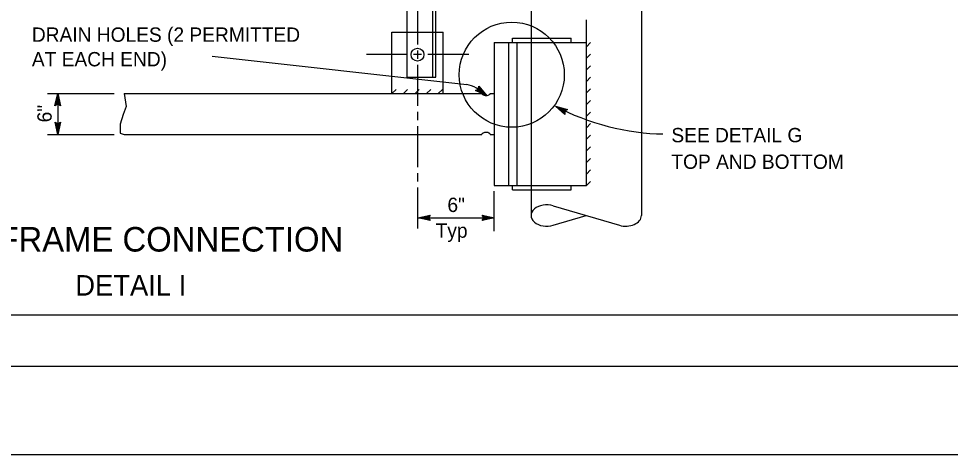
# Model space of a CAD drawing. Extents: x -894 to 866, y -472 to 714.
# Drawn here: x -541.6 to -86.3, y -472.4 to -259.5 of the extents above; entities that cross this region are included whole.
import ezdxf

# ---------------------------------------------------------------- set-up
doc = ezdxf.new("R2010")
doc.units = 0
for name, color, linetype in [('border_PLOTTING-ELEMENTS', 7, 'Continuous'), ('border_rw_22x34_Cut_Lines', 7, 'Continuous'), ('border_SHEET', 7, 'Continuous'), ('pp_PRESENTATION', 7, 'Continuous'), ('tcd_SIGN-OVERHEAD', 7, 'Continuous'), ('tcd_SIGN-OVERHEAD-anno', 7, 'Continuous')]:
    doc.layers.add(name, color=color, linetype=linetype)

msp = doc.modelspace()

# ---------------------------------------------------------------- linework, layer by layer
at = {"layer": 'border_PLOTTING-ELEMENTS'}
for points in [[(-894.04, -472.44), (865.96, -472.44), (865.96, 713.56), (-894.04, 713.56)], [(-864.04, 670.56), (835.96, 670.56), (835.96, -429.44), (-864.04, -429.44)]]:
    msp.add_lwpolyline(points, close=True, dxfattribs=at)
at = {"layer": 'border_rw_22x34_Cut_Lines'}
msp.add_lwpolyline([(-864.04, 670.56), (835.96, 670.56), (835.96, -429.44), (-864.04, -429.44)], close=True, dxfattribs=at)
at = {"layer": 'border_SHEET'}
msp.add_line((810.96, -404.44), (-814.04, -404.44), dxfattribs=at)
at = {"layer": 'pp_PRESENTATION'}
msp.add_circle((-300.61, -286.93), 25.68, dxfattribs=at)
at = {"layer": 'tcd_SIGN-OVERHEAD'}
for p, q in [((-237.17, -82.11), (-237.17, -355.72)), ((-339.17, -288.11), (-339.17, -154.11)), ((-291.17, -171.11), (-291.17, -271.11)), ((-351.67, -266.11), (-351.67, -176.11)), ((-337.67, -266.11), (-337.67, -176.11)), ((-359.17, -266.11), (-334.17, -266.11)), ((-359.17, -296.11), (-359.17, -266.11)), ((-351.67, -288.11), (-351.67, -266.11)), ((-337.67, -288.11), (-337.67, -266.11)), ((-334.17, -296.11), (-334.17, -266.11)), ((-309.17, -271.11), (-264.17, -271.11)), ((-309.17, -271.11), (-309.17, -341.11)), ((-302.17, -271.11), (-302.17, -341.11)), ((-300.33, -269.08), (-271.66, -269.08)), ((-300.33, -271.11), (-300.33, -269.08)), ((-298.17, -271.11), (-298.17, -341.11)), ((-291.17, -271.11), (-291.17, -341.11)), ((-271.66, -271.11), (-271.66, -269.08)), ((-264.17, -341.11), (-264.17, -271.11)), ((-264.17, -273.22), (-262.17, -271.22)), ((-264.17, -278.88), (-262.17, -276.88)), ((-264.17, -284.54), (-262.17, -282.54)), ((-351.67, -288.11), (-337.67, -288.11)), ((-264.17, -290.19), (-262.17, -288.19)), ((-359.17, -296.11), (-357.17, -294.11)), ((-353.51, -296.11), (-351.51, -294.11)), ((-347.85, -296.11), (-345.85, -294.11)), ((-342.2, -296.11), (-340.2, -294.11)), ((-336.54, -296.11), (-334.54, -294.11)), ((-264.17, -295.85), (-262.17, -293.85)), ((-489.98, -296.11), (-315.17, -296.11)), ((-311.17, -296.11), (-309.17, -296.11)), ((-264.17, -301.51), (-262.17, -299.51)), ((-264.17, -307.16), (-262.17, -305.16)), ((-264.17, -312.82), (-262.17, -310.82)), ((-489.98, -316.11), (-315.17, -316.11)), ((-311.17, -316.11), (-309.17, -316.11)), ((-264.17, -318.48), (-262.17, -316.48)), ((-264.17, -324.14), (-262.17, -322.14)), ((-264.17, -329.79), (-262.17, -327.79)), ((-264.17, -335.45), (-262.17, -333.45)), ((-309.17, -341.11), (-264.17, -341.11)), ((-300.33, -343.13), (-300.33, -341.11)), ((-291.17, -341.11), (-291.17, -355.72)), ((-271.66, -343.13), (-271.66, -341.11)), ((-264.17, -341.11), (-262.17, -339.11)), ((-300.33, -343.13), (-271.66, -343.13)), ((-280.33, -350.94), (-248.03, -360.52)), ((-280.33, -360.5), (-264.21, -355.72))]:
    msp.add_line(p, q, dxfattribs=at)
msp.add_lwpolyline([(-489.98, -296.11), (-489.01, -302.39), (-490.47, -306.4), (-491.93, -311.13), (-491.93, -314.05), (-491.93, -315.5), (-489.98, -316.11)], dxfattribs=at)
msp.add_circle((-346.66, -277.09), 3.14, dxfattribs=at)
for centre, major_axis, ratio, start_param, end_param in [((-313.17, -296.11), (-2, 0), 0.5, 0, 3.141593), ((-313.17, -316.11), (-2, 0), 0.5, 3.141593, 6.283185), ((-283.46, -355.72), (7.7, 0), 0.679666, 1.151325, 5.13183), ((-244.95, -355.72), (7.7, 0), 0.679666, 4.301255, 6.283185)]:
    msp.add_ellipse(centre, major_axis=major_axis, ratio=ratio, start_param=start_param, end_param=end_param, dxfattribs=at)
at = {"layer": 'tcd_SIGN-OVERHEAD-anno'}
for p, q in [((-447.06, -277.87), (-322.65, -291.76)), ((-318.36, -294.6), (-316.92, -294.04)), ((-312.8, -297.21), (-318.36, -294.6)), ((-318.36, -294.6), (-318.36, -294.6)), ((-313.9, -296.37), (-317.96, -294.46)), ((-314.99, -295.52), (-317.6, -294.29)), ((-316.08, -294.68), (-317.2, -294.15)), ((-316.92, -294.04), (-316.73, -292.49)), ((-316.88, -293.71), (-316.08, -294.68)), ((-316.81, -293.33), (-314.99, -295.52)), ((-316.78, -292.9), (-313.89, -296.37)), ((-316.73, -292.49), (-316.73, -292.49)), ((-316.73, -292.49), (-312.8, -297.21)), ((-527.48, -296.11), (-494.98, -296.11)), ((-523.82, -302.11), (-522.48, -296.11)), ((-523.47, -301.89), (-522.48, -297.49)), ((-523.11, -301.66), (-522.48, -298.87)), ((-522.76, -301.48), (-522.48, -300.25)), ((-522.48, -296.11), (-522.48, -316.11)), ((-522.48, -296.11), (-522.48, -296.11)), ((-522.48, -296.11), (-521.15, -302.11)), ((-522.48, -297.5), (-521.51, -301.87)), ((-522.48, -298.87), (-521.86, -301.69)), ((-522.48, -300.25), (-522.22, -301.46)), ((-312.8, -297.21), (-312.8, -297.21)), ((-522.48, -301.31), (-523.82, -302.11)), ((-523.82, -302.11), (-523.82, -302.11)), ((-521.15, -302.11), (-522.48, -301.31)), ((-521.15, -302.11), (-521.15, -302.11)), ((-274.62, -306.29), (-279.29, -302.29)), ((-279.29, -302.29), (-279.29, -302.29)), ((-279.29, -302.29), (-273.37, -303.93)), ((-274.64, -305.87), (-278.07, -302.94)), ((-278.06, -302.94), (-273.74, -304.14)), ((-274.68, -305.45), (-276.85, -303.59)), ((-276.85, -303.59), (-274.06, -304.36)), ((-274.67, -305.06), (-275.63, -304.24)), ((-275.63, -304.24), (-274.44, -304.57)), ((-273.37, -303.93), (-274.7, -304.73)), ((-274.7, -304.73), (-274.62, -306.29)), ((-273.37, -303.93), (-273.37, -303.93)), ((-274.62, -306.29), (-274.62, -306.29)), ((-522.48, -316.11), (-523.81, -310.11)), ((-523.81, -310.11), (-523.81, -310.11)), ((-523.81, -310.11), (-522.48, -310.91)), ((-522.48, -314.71), (-523.45, -310.34)), ((-522.48, -313.34), (-523.11, -310.52)), ((-522.48, -311.96), (-522.75, -310.75)), ((-522.48, -310.91), (-521.14, -310.11)), ((-521.14, -310.11), (-522.48, -316.11)), ((-521.5, -310.32), (-522.48, -314.73)), ((-521.86, -310.56), (-522.48, -313.34)), ((-522.2, -310.73), (-522.48, -311.96)), ((-521.14, -310.11), (-521.14, -310.11)), ((-527.48, -316.11), (-494.98, -316.11)), ((-522.48, -316.11), (-522.48, -316.11)), ((-309.17, -363.4), (-309.17, -343.9)), ((-346.52, -356.87), (-340.52, -355.54)), ((-346.52, -356.87), (-340.52, -355.54)), ((-346.52, -356.87), (-309.02, -356.87)), ((-340.52, -358.21), (-346.52, -356.87)), ((-346.52, -356.87), (-346.52, -356.87)), ((-340.52, -358.21), (-346.52, -356.87)), ((-346.52, -356.87), (-346.52, -356.87)), ((-340.74, -357.86), (-345.14, -356.87)), ((-340.74, -357.86), (-345.14, -356.87)), ((-345.13, -356.87), (-340.76, -355.9)), ((-345.13, -356.87), (-340.76, -355.9)), ((-343.76, -356.88), (-340.94, -356.25)), ((-343.76, -356.88), (-340.94, -356.25)), ((-340.97, -357.5), (-343.76, -356.88)), ((-340.97, -357.5), (-343.76, -356.88)), ((-342.38, -356.88), (-341.17, -356.61)), ((-342.38, -356.88), (-341.17, -356.61)), ((-341.15, -357.15), (-342.38, -356.88)), ((-341.15, -357.15), (-342.38, -356.88)), ((-340.52, -355.54), (-341.32, -356.87)), ((-340.52, -355.54), (-341.32, -356.87)), ((-341.32, -356.87), (-340.52, -358.21)), ((-341.32, -356.87), (-340.52, -358.21)), ((-340.52, -355.54), (-340.52, -355.54)), ((-340.52, -355.54), (-340.52, -355.54)), ((-340.52, -358.21), (-340.52, -358.21)), ((-340.52, -358.21), (-340.52, -358.21)), ((-314.22, -356.87), (-315.02, -355.53)), ((-315.02, -355.53), (-315.02, -355.53)), ((-315.02, -355.53), (-309.02, -356.87)), ((-309.02, -356.87), (-315.02, -358.2)), ((-315.02, -358.2), (-314.22, -356.87)), ((-315.02, -358.2), (-315.02, -358.2)), ((-314.81, -355.89), (-310.4, -356.87)), ((-310.41, -356.88), (-314.79, -357.85)), ((-311.79, -356.87), (-314.61, -357.5)), ((-314.57, -356.25), (-311.79, -356.87)), ((-314.4, -356.6), (-313.17, -356.87)), ((-313.17, -356.87), (-314.38, -357.14)), ((-309.02, -356.87), (-309.02, -356.87))]:
    msp.add_line(p, q, dxfattribs=at)
for points in [[(-346.67, -252.11), (-346.67, -272.11)], [(-264.17, -271.11), (-264.17, -260.11)], [(-351.67, -277.11), (-371.67, -277.11)], [(-344.67, -277.11), (-348.67, -277.11)], [(-346.67, -275.11), (-346.67, -279.11)], [(-321.67, -277.11), (-341.67, -277.11)], [(-346.67, -282.11), (-346.67, -302.11)], [(-346.67, -305.11), (-346.67, -309.11)], [(-346.67, -312.11), (-346.67, -332.11)], [(-346.67, -335.11), (-346.67, -339.11)], [(-346.67, -342.11), (-346.67, -362.11)]]:
    msp.add_lwpolyline(points, dxfattribs=at)
for centre, major_axis, ratio, start_param, end_param in [((-316.92, -311.4), (10.72, -18.82), 0.555668, 2.065331, 2.736814), ((-250.88, -291.53), (49.65, -14.16), 0.398577, 4.221027, 5.32796)]:
    msp.add_ellipse(centre, major_axis=major_axis, ratio=ratio, start_param=start_param, end_param=end_param, dxfattribs=at)

# ---------------------------------------------------------------- texts
for s, height, p in [('DRAIN HOLES (2 PERMITTED', 7, (-535.12, -270.83)), ('AT EACH END)', 7, (-535.12, -282.83)), ('SEE DETAIL G', 7, (-222.62, -319.93)), ('TOP AND BOTTOM', 7, (-222.62, -332.93)), ('6"', 7, (-332.05, -354.01)), ('Typ', 7, (-337.83, -366.58)), ('TRUSS FRAME CONNECTION', 12, (-610.3, -373.34)), ('DETAIL I', 10, (-513.91, -394.85))]:
    msp.add_text(s, height=height, dxfattribs=at).set_placement(p)
msp.add_text('6"', height=7, rotation=90, dxfattribs=at).set_placement((-525.44, -310.2))

doc.saveas('drawing.dxf')
